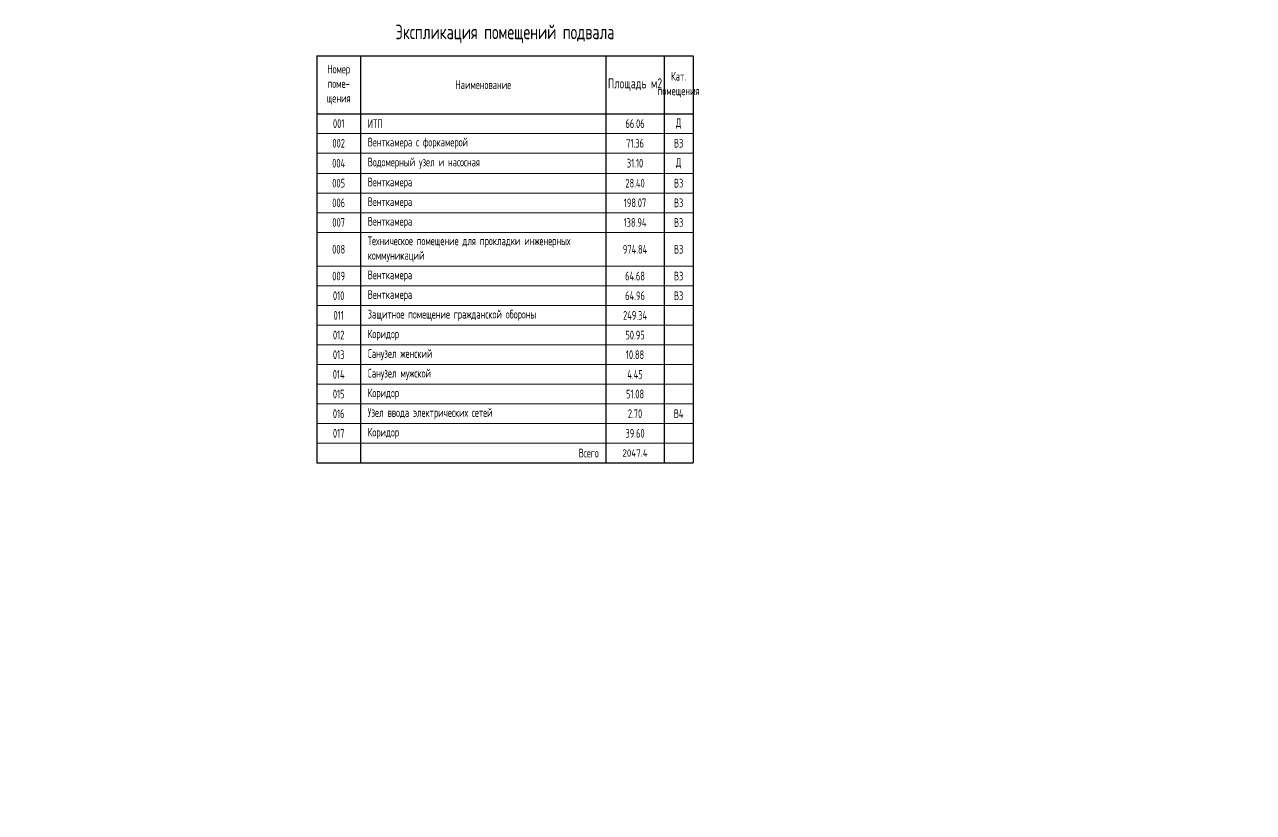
# Model space of a CAD drawing. Header units: millimetres. Extents: x -8689834 to 9420486, y 0 to 166066.
# Drawn here: x -275965 to -233650, y 106183 to 133309 of the extents above; entities that cross this region are included whole.
import ezdxf
from ezdxf import colors
from ezdxf.entities.mleader import LeaderData, LeaderLine
from ezdxf.math import Vec2, Vec3

# ---------------------------------------------------------------- set-up
doc = ezdxf.new("R2010")
doc.units = ezdxf.units.MM
doc.header["$MEASUREMENT"] = 0
doc.layers.get('0').update_dxf_attribs({"color": 250, "lineweight": 9})
doc.layers.add('_АР ТЕКСТ', color=250, linetype='Continuous', lineweight=25)
doc.layers.add('АР_Отметки', color=250, linetype='Continuous', lineweight=15)
doc.layers.add('АР_Таблицы', color=250, linetype='Continuous')
doc.styles.add('ISOCPEUR', font='isocpeur.ttf', dxfattribs={"width": 0.7})
doc.styles.add('ISOCPEUR_2', font='isocpeur.ttf', dxfattribs={"width": 0.9, "height": 300})

# ---------------------------------------------------------------- blocks, each defined once
blk = doc.blocks.new('*T589')
at = {"layer": 'АР_Таблицы', "color": 0, "linetype": 'ByBlock', "lineweight": 30, "ltscale": 100, "transparency": 16777216}
for p, q in [((0, -1500), (12955, -1500)), ((0, -1500), (0, -15518)), ((1500, -1500), (1500, -15518)), ((9955, -1500), (9955, -15518)), ((11955, -1500), (11955, -15518)), ((0, -3500), (12955, -3500)), ((0, -15518), (12955, -15518))]:
    blk.add_line(p, q, dxfattribs=at)
at = {"layer": 'АР_Таблицы', "color": 0, "linetype": 'ByBlock', "lineweight": 30, "ltscale": 500, "transparency": 16777216}
blk.add_line((12955, -1500), (12955, -15518), dxfattribs=at)
at = {"layer": 'АР_Таблицы', "color": 0, "linetype": 'ByBlock', "lineweight": -2, "ltscale": 100, "transparency": 16777216}
for p, q in [((0, -4177), (12955, -4177)), ((0, -4854), (12955, -4854)), ((0, -5551), (12955, -5551)), ((0, -6228), (12955, -6228)), ((0, -6905), (12955, -6905)), ((0, -7582), (12955, -7582)), ((0, -8748), (12955, -8748)), ((0, -9425), (12955, -9425)), ((0, -10102), (12955, -10102)), ((0, -10779), (12955, -10779)), ((0, -11456), (12955, -11456)), ((0, -12133), (12955, -12133)), ((0, -12810), (12955, -12810)), ((0, -13487), (12955, -13487)), ((0, -14164), (12955, -14164)), ((0, -14841), (12955, -14841))]:
    blk.add_line(p, q, dxfattribs=at)
at = {"layer": 'АР_Таблицы', "ltscale": 100, "transparency": 16777216, "style": 'ISOCPEUR'}
for s, insert, char_height, width, attachment_point in [('Экспликация помещений подвала', (6477, -750), 500, 12854.8, 5), ('Номер поме- щения', (750, -2500), 300, 1400, 5), ('Кат. помещения', (12455, -2500), 300, 900, 5), ('Наименование', (5727, -2500), 300, 8354.8, 5), ('Площадь м2', (10955, -2500), 350, 1900, 5), ('001', (750, -3838), 300, 1223.08, 5), ('ИТП', (1750, -3838), 300, 7954.8, 4), ('66.06', (10955, -3838), 300, 1500, 5), ('{\\C1;Д}', (12455, -3838), 300, 900, 5), ('002', (750, -4515), 300, 1223.08, 5), ('Венткамера с форкамерой', (1750, -4515), 300, 7954.8, 4), ('71.36', (10955, -4515), 300, 1500, 5), ('{\\C1;В3}', (12455, -4515), 300, 900, 5), ('004', (750, -5202), 300, 1223.08, 5), ('Водомерный узел и насосная', (1750, -5202), 300, 7954.8, 4), ('31.10', (10955, -5202), 300, 1500, 5), ('{\\C1;Д}', (12455, -5202), 300, 900, 5), ('005', (750, -5889), 300, 1223.08, 5), ('Венткамера', (1750, -5889), 300, 7954.8, 4), ('28.40', (10955, -5889), 300, 1500, 5), ('{\\C1;В3}', (12455, -5889), 300, 900, 5), ('006', (750, -6566), 300, 1223.08, 5), ('Венткамера', (1750, -6566), 300, 7954.8, 4), ('198.07', (10955, -6566), 300, 1500, 5), ('{\\C1;В3}', (12455, -6566), 300, 900, 5), ('007', (750, -7243), 300, 1223.08, 5), ('Венткамера', (1750, -7243), 300, 7954.8, 4), ('138.94', (10955, -7243), 300, 1500, 5), ('{\\C1;В3}', (12455, -7243), 300, 900, 5), ('008', (750, -8165), 300, 1223.08, 5), ('Техническое помещение для прокладки инженерных коммуникаций', (1750, -8165), 300, 7954.8, 4), ('974.84', (10955, -8165), 300, 1500, 5), ('{\\C1;В3}', (12455, -8165), 300, 900, 5), ('009', (750, -9087), 300, 1223.08, 5), ('Венткамера', (1750, -9087), 300, 7954.8, 4), ('64.68', (10955, -9087), 300, 1500, 5), ('{\\C1;В3}', (12455, -9087), 300, 900, 5), ('010', (750, -9764), 300, 1223.08, 5), ('Венткамера', (1750, -9764), 300, 7954.8, 4), ('64.96', (10955, -9764), 300, 1500, 5), ('{\\C1;В3}', (12455, -9764), 300, 900, 5), ('011', (750, -10441), 300, 1223.08, 5), ('Защитное помещение гражданской обороны', (1750, -10441), 300, 7954.8, 4), ('249.34', (10955, -10441), 300, 1500, 5), ('012', (750, -11118), 300, 1223.08, 5), ('Коридор', (1750, -11118), 300, 7954.8, 4), ('50.95', (10955, -11118), 300, 1500, 5), ('013', (750, -11795), 300, 1223.08, 5), ('Санузел женский', (1750, -11795), 300, 7954.8, 4), ('10.88', (10955, -11795), 300, 1500, 5), ('014', (750, -12472), 300, 1223.08, 5), ('Санузел мужской', (1750, -12472), 300, 7954.8, 4), ('4.45', (10955, -12472), 300, 1500, 5), ('015', (750, -13149), 300, 1223.08, 5), ('Коридор', (1750, -13149), 300, 7954.8, 4), ('51.08', (10955, -13149), 300, 1500, 5), ('016', (750, -13826), 300, 1223.08, 5), ('Узел ввода электрических сетей', (1750, -13826), 300, 7954.8, 4)]:
    blk.add_mtext(s, dxfattribs=dict(at, insert=insert, char_height=char_height, width=width, attachment_point=attachment_point))
at = {"layer": 'АР_Таблицы', "ltscale": 500, "transparency": 16777216}
for s, insert, char_height, width, attachment_point, style in [('2.70', (10955, -13826), 300, 1500, 5, 'ISOCPEUR'), ('{\\C1;В4}', (12455, -13826), 300, 900, 5, 'ISOCPEUR'), ('017', (750, -14503), 300, 1223.08, 5, 'ISOCPEUR'), ('Коридор', (1750, -14503), 300, 7954.8, 4, 'ISOCPEUR'), ('39.60', (10955, -14503), 300, 1500, 5, 'ISOCPEUR'), ('Всего', (9705, -15180), 300, 7954.8, 6, 'ISOCPEUR'), ('2047.4', (10955, -15180), 250, 1980, 5, 'ISOCPEUR_2')]:
    blk.add_mtext(s, dxfattribs=dict(at, insert=insert, char_height=char_height, width=width, attachment_point=attachment_point, style=style))
blk = doc.blocks.new('_DotSmall')
at = {"color": 0, "linetype": 'ByBlock', "const_width": 0.5}
blk.add_lwpolyline([(-0.0625, 0, 1), (0.0625, 0, 1)], format="xyb", close=True, dxfattribs=at)

msp = doc.modelspace()

# ---------------------------------------------------------------- block references
msp.add_blockref('*T589', (-265898.67, 133737.4))

# ---------------------------------------------------------------- leaders
at = {"layer": '_АР ТЕКСТ'}
ml = msp.add_multileader_mtext('Standard', dxfattribs=at)
ml.set_content('{\\W0.8;-2,550}', color=256, style='ISOCPEUR')
ml.set_leader_properties(color=256, linetype='Continuous', lineweight=-1)
ml.set_arrow_properties(name='DOTSMALL')
ml.build(insert=Vec2(0, 0))
ml.multileader.update_dxf_attribs({"has_text_frame": 1, "text_left_attachment_type": 4, "text_right_attachment_type": 4, "dogleg_length": 100, "arrow_head_size": 180})
ctx = ml.context
ctx.base_point, ctx.char_height, ctx.arrow_head_size, ctx.landing_gap_size, ctx.plane_origin = Vec3(-302775.82, 123943.26, -1.96), 250, 180, 50, Vec3(-302295.49, 121699.25, -1.96)
ctx.left_attachment, ctx.right_attachment = 4, 4
notes = []
notes.append((ctx, [(0, (0, 0, 0), (0, 0), (1, 0), 1, [])]))
ctx.mtext.insert, ctx.mtext.width, ctx.mtext.defined_height, ctx.mtext.line_spacing_style, ctx.mtext.flow_direction = Vec3(-302725.82, 124276.6, -1.96), 801.0864, 330.71, 2, 5
ml = msp.add_multileader_mtext('Standard', dxfattribs=at)
ml.set_content('{\\W0.8;-2,550}', color=256, style='ISOCPEUR')
ml.set_leader_properties(color=256, linetype='Continuous', lineweight=-1)
ml.set_arrow_properties(name='DOTSMALL')
ml.build(insert=Vec2(0, 0))
ml.multileader.update_dxf_attribs({"has_text_frame": 1, "text_left_attachment_type": 4, "text_right_attachment_type": 4, "dogleg_length": 100, "arrow_head_size": 180})
ctx = ml.context
ctx.base_point, ctx.char_height, ctx.arrow_head_size, ctx.landing_gap_size, ctx.plane_origin = Vec3(-314736.01, 120073.28, -1.96), 250, 180, 50, Vec3(-314255.68, 117829.26, -1.96)
ctx.left_attachment, ctx.right_attachment = 4, 4
notes.append((ctx, [(0, (0, 0, 0), (0, 0), (1, 0), 1, [])]))
ctx.mtext.insert, ctx.mtext.width, ctx.mtext.defined_height, ctx.mtext.line_spacing_style, ctx.mtext.flow_direction = Vec3(-314686.01, 120406.61, -1.96), 801.0864, 330.71, 2, 5
at = {"layer": 'АР_Отметки'}
ml = msp.add_multileader_mtext('Standard', dxfattribs=at)
ml.set_content('{\\W0.8;-2,250}', color=256, style='ISOCPEUR')
ml.set_leader_properties(color=256, linetype='Continuous', lineweight=-1)
ml.set_arrow_properties(name='DOTSMALL')
ml.build(insert=Vec2(0, 0))
ml.multileader.update_dxf_attribs({"has_text_frame": 1, "text_left_attachment_type": 4, "text_right_attachment_type": 4, "dogleg_length": 100, "arrow_head_size": 180})
ctx = ml.context
ctx.base_point, ctx.char_height, ctx.arrow_head_size, ctx.landing_gap_size, ctx.plane_origin = Vec3(-297233.62, 128352.86), 250, 180, 50, Vec3(-296855.54, 126878.84)
ctx.left_attachment, ctx.right_attachment = 4, 4
notes.append((ctx, [(0, (0, 0, 0), (0, 0), (1, 0), 1, [])]))
ctx.mtext.insert, ctx.mtext.width, ctx.mtext.defined_height, ctx.mtext.line_spacing_style, ctx.mtext.flow_direction = Vec3(-297183.62, 128686.19), 769.989, 343.89, 2, 5
ml = msp.add_multileader_mtext('Standard', dxfattribs=at)
ml.set_content('{\\W0.8;-2,250}', color=256, style='ISOCPEUR')
ml.set_leader_properties(color=256, linetype='Continuous', lineweight=-1)
ml.set_arrow_properties(name='DOTSMALL')
ml.build(insert=Vec2(0, 0))
ml.multileader.update_dxf_attribs({"has_text_frame": 1, "text_left_attachment_type": 4, "text_right_attachment_type": 4, "dogleg_length": 100, "arrow_head_size": 180})
ctx = ml.context
ctx.base_point, ctx.char_height, ctx.arrow_head_size, ctx.landing_gap_size, ctx.plane_origin = Vec3(-298305.8, 120267.04, 0), 250, 180, 50, Vec3(-302964.31, 116414.73, 0)
ctx.left_attachment, ctx.right_attachment = 4, 4
notes.append((ctx, [(0, (0, 0, 0), (0, 0), (1, 0), 1, [])]))
ctx.mtext.insert, ctx.mtext.width, ctx.mtext.defined_height, ctx.mtext.line_spacing_style, ctx.mtext.flow_direction = Vec3(-298255.8, 120600.38, 0), 769.989, 343.89, 2, 5
ml = msp.add_multileader_mtext('Standard', dxfattribs=at)
ml.set_content('{\\W0.8;-2,250}', color=256, style='ISOCPEUR')
ml.set_leader_properties(color=256, linetype='Continuous', lineweight=-1)
ml.set_arrow_properties(name='DOTSMALL')
ml.build(insert=Vec2(0, 0))
ml.multileader.update_dxf_attribs({"has_text_frame": 1, "text_left_attachment_type": 4, "text_right_attachment_type": 4, "dogleg_length": 100, "arrow_head_size": 180})
ctx = ml.context
ctx.base_point, ctx.char_height, ctx.arrow_head_size, ctx.landing_gap_size, ctx.plane_origin = Vec3(-336127.5, 116985.86, 0), 250, 180, 50, Vec3(-337173.96, 115928.76, 0)
ctx.left_attachment, ctx.right_attachment = 4, 4
notes.append((ctx, [(0, (0, 0, 0), (0, 0), (1, 0), 1, [])]))
ctx.mtext.insert, ctx.mtext.width, ctx.mtext.defined_height, ctx.mtext.line_spacing_style, ctx.mtext.flow_direction = Vec3(-336077.5, 117319.19, 0), 769.989, 343.89, 2, 5
ml = msp.add_multileader_mtext('Standard', dxfattribs=at)
ml.set_content('{\\W0.8;-2,650}', color=256, style='ISOCPEUR')
ml.set_leader_properties(color=256, linetype='Continuous', lineweight=-1)
ml.set_arrow_properties(name='DOTSMALL')
ml.build(insert=Vec2(0, 0))
ml.multileader.update_dxf_attribs({"has_text_frame": 1, "text_left_attachment_type": 4, "text_right_attachment_type": 4, "dogleg_length": 100, "arrow_head_size": 180})
ctx = ml.context
ctx.base_point, ctx.char_height, ctx.arrow_head_size, ctx.landing_gap_size, ctx.plane_origin = Vec3(-302139.5, 114233.67), 250, 180, 50, Vec3(-302336.26, 112502.85)
ctx.left_attachment, ctx.right_attachment = 4, 4
notes.append((ctx, [(0, (0, 0, 0), (0, 0), (1, 0), 1, [])]))
ctx.mtext.insert, ctx.mtext.width, ctx.mtext.defined_height, ctx.mtext.line_spacing_style, ctx.mtext.flow_direction = Vec3(-302089.5, 114567), 881.1858, 430.99, 2, 5
for ctx, leaders in notes:
    for number, flags, end, landing, length, lines in leaders:
        leader = LeaderData()
        leader.index, (leader.has_last_leader_line, leader.has_dogleg_vector, leader.attachment_direction) = number, flags
        leader.last_leader_point, leader.dogleg_vector, leader.dogleg_length = Vec3(end), Vec3(landing), length
        for number, points, colour, breaks in lines:
            line = LeaderLine()
            line.index, line.vertices, line.color, line.breaks = number, Vec3.list(points), colors.encode_raw_color(colour), breaks
            leader.lines.append(line)
        ctx.leaders.append(leader)

doc.saveas('drawing.dxf')
